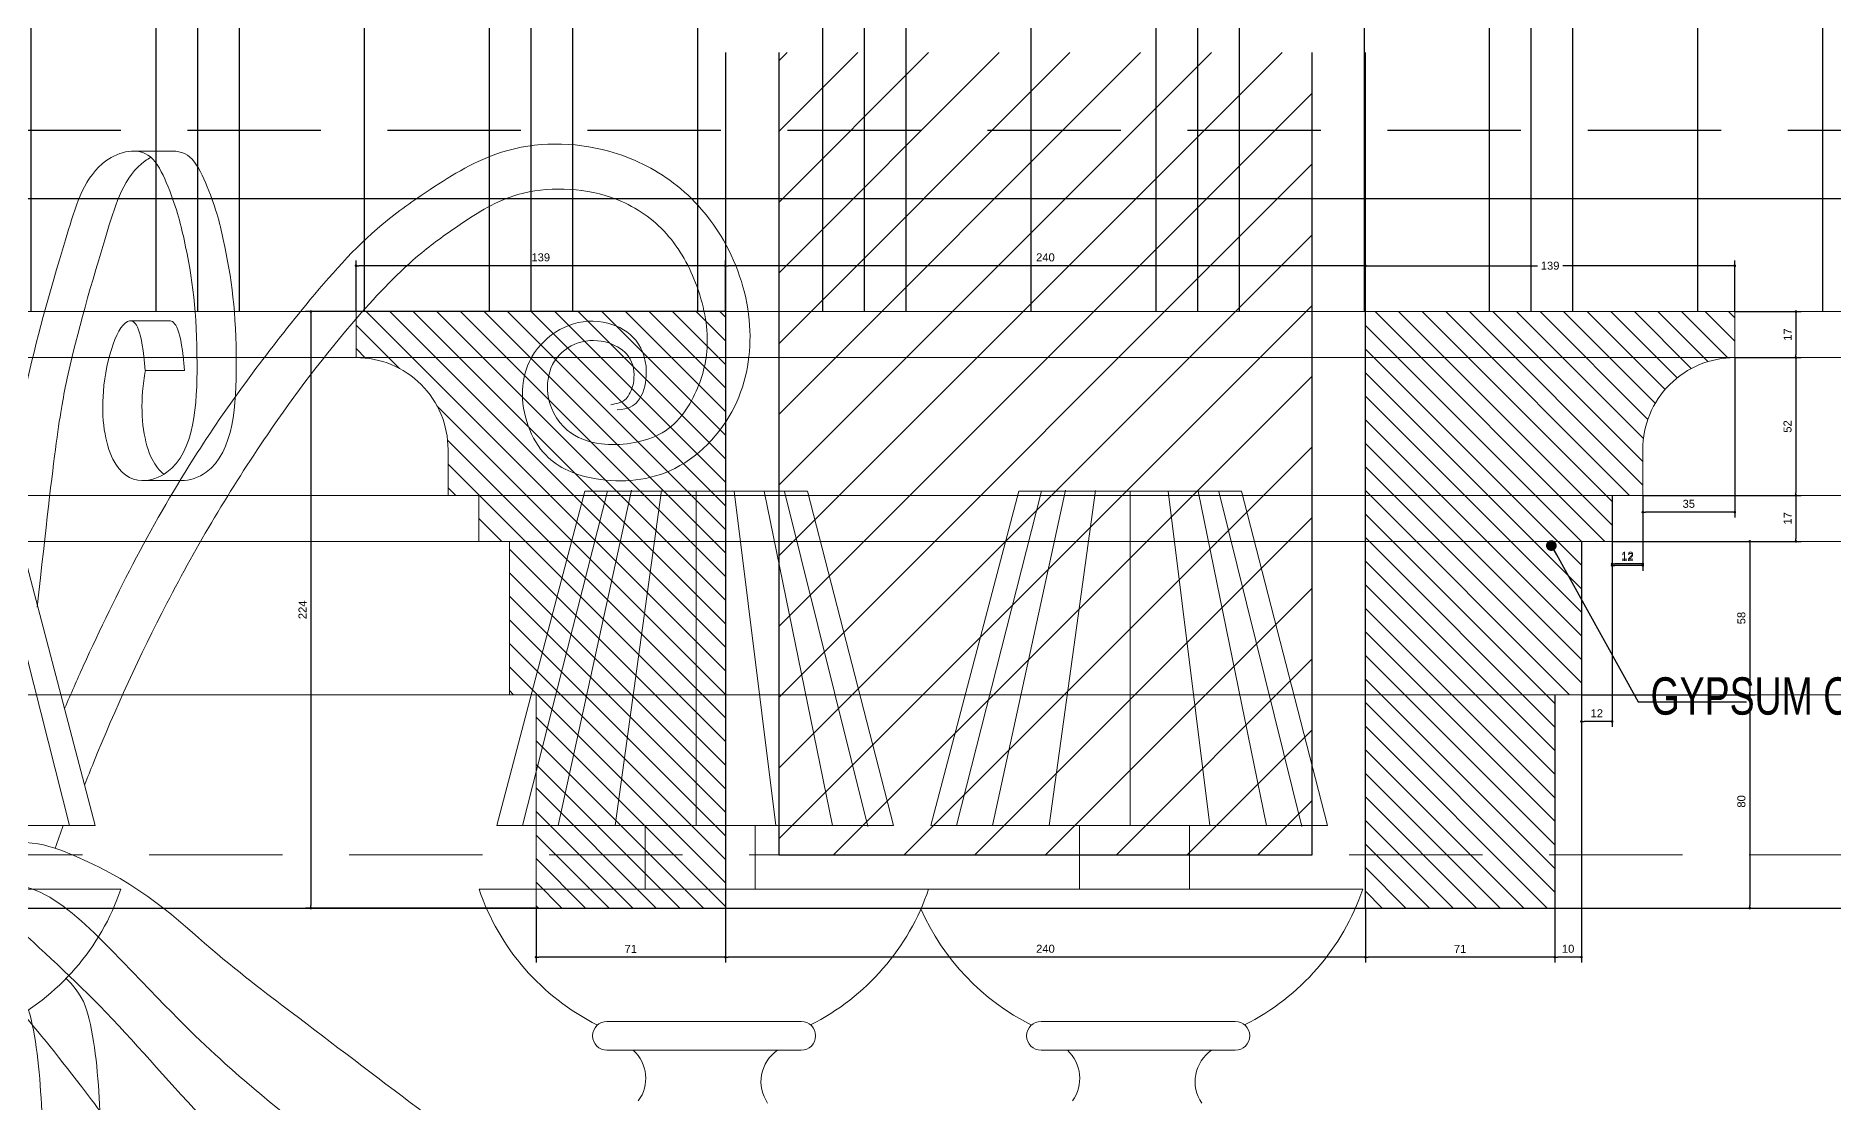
# Model space of a CAD drawing. Header units: inches. Extents: x 274057 to 444617, y 485849 to 635630.
# Drawn here: x 370549 to 371223, y 518827 to 519226 of the extents above; entities that cross this region are included whole.
import ezdxf

# ---------------------------------------------------------------- set-up
doc = ezdxf.new("R2010")
doc.units = ezdxf.units.IN
doc.header["$MEASUREMENT"] = 0
doc.linetypes.add('HIDDEN', pattern=[0.375, 0.25, -0.125])
for name, color, linetype in [('Calliper_wall hatch_CHB', 8, 'Continuous'), ('CQ curtains and frames', 252, 'Continuous'), ('CQ Grg Gypsum', 41, 'Continuous'), ('CQ Light Elevation', 4, 'Continuous'), ('CQ Plaster', 1, 'Continuous'), ('CQ section wall', 3, 'Continuous'), ('CQ Sheet text', 3, 'Continuous'), ('CQ SPOT DETAIL DIMENSION', 9, 'Continuous'), ('CQ spot detail elevation', 1, 'Continuous'), ('CQ SPOT DETAILS', 40, 'Continuous')]:
    doc.layers.add(name, color=color, linetype=linetype)
for name, color, linetype, lineweight in [('CQ Gypsum Hatch', 8, 'Continuous', 20), ('level', 6, 'Continuous', 18), ('Lighting', 7, 'Continuous', 0)]:
    doc.layers.add(name, color=color, linetype=linetype, lineweight=lineweight)
doc.styles.add('DIM 50', font='romans.shx', dxfattribs={"width": 0.75, "height": 100})
doc.styles.get("Standard").update_dxf_attribs({"font": 'arial.ttf'})
doc.dimstyles.new('chester 10', dxfattribs={"dimscale": 0.1, "dimtxt": 150, "dimasz": 50, "dimexe": 100, "dimexo": 0, "dimgap": 80, "dimtad": 1, "dimdec": 0, "dimzin": 0, "dimdsep": 46, "dimtxsty": 'Standard', "dimblk": 'DOT', "dimcen": 100, "dimclrd": 1, "dimclre": 1, "dimclrt": 3, "dimadec": 0, "dimazin": 0, "dimtfac": 1, "dimtdec": 0, "dimtofl": 0, "dimtmove": 0, "dimatfit": 3, "dimfxl": 1, "dimtolj": 1, "dimtzin": 0, "dimlwd": -1, "dimarcsym": 0})
doc.dimstyles.new('CQ 2', dxfattribs={"dimscale": 0.02, "dimtxt": 150, "dimasz": 50, "dimexe": 100, "dimexo": 0, "dimgap": 80, "dimtad": 1, "dimdec": 0, "dimzin": 0, "dimdsep": 46, "dimtxsty": 'Standard', "dimblk": 'DOT', "dimcen": 100, "dimclrd": 1, "dimclre": 1, "dimclrt": 3, "dimadec": 0, "dimazin": 0, "dimtfac": 1, "dimtdec": 0, "dimtofl": 0, "dimtmove": 0, "dimatfit": 3, "dimfxl": 1, "dimtolj": 1, "dimtzin": 0, "dimlwd": -1, "dimarcsym": 0})
doc.dimstyles.get("Standard").update_dxf_attribs({"dimtxt": 0.18, "dimasz": 0.18, "dimexe": 0.18, "dimexo": 0.0625, "dimgap": 0.09, "dimtad": 0, "dimtih": 1, "dimtoh": 1, "dimdec": 4, "dimzin": 0, "dimdsep": 46, "dimtxsty": 'Standard', "dimcen": 0.09, "dimadec": 0, "dimazin": 0, "dimtfac": 1, "dimtdec": 4, "dimtofl": 0, "dimtmove": 0, "dimatfit": 3, "dimfxl": 1, "dimtolj": 1, "dimtzin": 0, "dimarcsym": 0})

# ---------------------------------------------------------------- blocks, each defined once
blk = doc.blocks.new('CH2')
at = {"layer": 'Lighting', "lineweight": 0, "ltscale": 10}
for p, q in [((176058.56, 3468.69), (176042.69, 3468.75)), ((176056.58, 3405.04), (176041.53, 3405.07)), ((176061.78, 3386.47), (176047.06, 3386.47)), ((176060.13, 3345.23), (176046.32, 3345.2)), ((175986.87, 3341.28), (176018.72, 3215.8)), ((176220.4, 3341.28), (176188.54, 3215.8)), ((176201.97, 3215.8), (176229.4, 3341.62)), ((176223.3, 3215.8), (176240.66, 3341.46)), ((176253.63, 3215.8), (176253.63, 3341.28)), ((176283.55, 3215.8), (176267.94, 3341.28)), ((176304.79, 3215.8), (176279.2, 3341.28)), ((176286.86, 3341.09), (176318.02, 3215.44)), ((176383.18, 3341.28), (176351.32, 3215.8)), ((176364.75, 3215.8), (176392.18, 3341.62)), ((176386.07, 3215.8), (176403.43, 3341.46)), ((176416.41, 3215.8), (176416.41, 3341.28)), ((176446.33, 3215.8), (176430.72, 3341.28)), ((176467.56, 3215.8), (176441.97, 3341.28)), ((176449.64, 3341.09), (176480.79, 3215.44))]:
    blk.add_line(p, q, dxfattribs=at)
for points in [[(175879.61, 3215.8), (176028.36, 3215.8), (175995.39, 3341.28), (175911.88, 3341.28), (175879.61, 3215.8)], [(176327.66, 3215.8), (176178.9, 3215.8), (176211.88, 3341.28), (176295.38, 3341.28), (176327.66, 3215.8)], [(176490.43, 3215.8), (176341.68, 3215.8), (176374.66, 3341.28), (176458.16, 3341.28), (176490.43, 3215.8)], [(176503.63, 3192.03), (176335.03, 3192.03)]]:
    blk.add_lwpolyline(points, dxfattribs=at)
for points in [[(176275.85, 3215.8), (176234.61, 3215.8), (176234.61, 3192.03), (176275.85, 3192.03)], [(176438.63, 3215.8), (176397.38, 3215.8), (176397.38, 3192.03), (176438.63, 3192.03)]]:
    blk.add_lwpolyline(points, close=True, dxfattribs=at)
for points in [[(175984.31, 3192.03), (176037.94, 3192.03, -0.196598), (175993.77, 3141.13)], [(176340.86, 3192.03), (176172.25, 3192.03, 0.197353), (176216.65, 3141.02, 0.197353)], [(176296.57, 3141.08, 0.196976), (176340.86, 3192.03), (176340.86, 3192.03)], [(176459.35, 3141.08, 0.196976), (176503.63, 3192.03), (176503.63, 3192.03)], [(176337.94, 3184.55, 0.174016), (176379.43, 3141.02)], [(176256.74, 3142.38), (176220.23, 3142.38, 1), (176220.23, 3131.57), (176256.74, 3131.57)], [(176256.55, 3142.38), (176293.05, 3142.38, -1), (176293.05, 3131.57), (176256.55, 3131.57)], [(176419.51, 3142.38), (176383.01, 3142.38, 1), (176383.01, 3131.57), (176419.51, 3131.57)], [(176419.33, 3142.38), (176455.83, 3142.38, -1), (176455.83, 3131.57), (176419.33, 3131.57)], [(176230.08, 3131.57, -0.384575), (176231.98, 3112.56)], [(176256.55, 3131.57, 0.000511), (176256.74, 3131.57)], [(176284.18, 3131.57, 0.414469), (176280.48, 3111.74, -4.588402)], [(176392.86, 3131.57, -0.384575), (176394.75, 3112.56)], [(176419.33, 3131.57, 0.000511), (176419.51, 3131.57)], [(176446.96, 3131.57, 0.414469), (176443.25, 3111.74, -4.588402)]]:
    blk.add_lwpolyline(points, format="xyb", dxfattribs=at)
for points, knots in [([(176224.09, 3371.74), (176228.37, 3371.87), (176233.3, 3375.26), (176236.09, 3386.17), (176232.9, 3398.26), (176220.18, 3405.83), (176205.35, 3404.76), (176192.84, 3395.15), (176185.91, 3377.95), (176193.65, 3353.52), (176216.15, 3343.85), (176246.3, 3345.31), (176270.89, 3370.82), (176276.21, 3404.34), (176266.53, 3435.01), (176246.71, 3458.02), (176217.41, 3472.28), (176182.71, 3472.41), (176156, 3456.02), (176130.47, 3438.25), (176100.79, 3404.07), (176060.67, 3350.33), (176033.77, 3298.18), (176019.21, 3265.24), (176016.97, 3260.01)], [5.240394, 5.240394, 5.240394, 5.240394, 11.41493, 21.106414, 35.325861, 47.442854, 61.777747, 76.035388, 91.192803, 116.78749, 138.880626, 169.273341, 203.057586, 233.966507, 267.207208, 295.705415, 322.782281, 363.005445, 393.111535, 415.328851, 456.193016, 524.209537, 614.800521, 631.803332, 631.803332, 631.803332, 631.803332]), ([(176047.06, 3386.47), (176045.9, 3402.1), (176039.16, 3411.54), (176028.79, 3380.2), (176033.28, 3350.53), (176044.71, 3343.47), (176065.48, 3351.1), (176067.65, 3398.63), (176064.19, 3426.27), (176057.97, 3451.03), (176048.27, 3471.39), (176026.5, 3466.01), (176014.59, 3427.24), (176003.38, 3388.98), (175998.79, 3360.86), (175996.24, 3337.97)], [6.00394, 6.00394, 6.00394, 6.00394, 15.134941, 32.456985, 46.489328, 59.283056, 69.238421, 107.398225, 157.989763, 179.279076, 187.992246, 203.636252, 228.025372, 279.527044, 313.656266, 313.656266, 313.656266, 313.656266]), ([(176049.19, 3466.42), (176048.45, 3466), (176039.46, 3460.28), (176029.31, 3427.24), (176017.87, 3388.23), (176013.27, 3359.44), (176006.58, 3297.77)], [201.536149, 201.536149, 201.536149, 201.536149, 203.636252, 228.025372, 279.527044, 315.815611, 315.815611, 315.815611, 315.815611]), ([(176060.13, 3345.23), (176060.26, 3345.22), (176063.65, 3345.02), (176080.2, 3351.1), (176082.36, 3398.63), (176078.9, 3426.27), (176072.69, 3451.03), (176064.77, 3467.64), (176058.93, 3468.94), (176056.2, 3468.7)], [58.879736, 58.879736, 58.879736, 58.879736, 59.283056, 69.238421, 107.398225, 157.989763, 179.279076, 187.992246, 195.237318, 195.237318, 195.237318, 195.237318]), ([(176221.72, 3373.66), (176226.13, 3374.28), (176229.08, 3377.63), (176230.87, 3383.27), (176229.92, 3391.97), (176220.7, 3397.88), (176209.1, 3398.16), (176199.09, 3390.47), (176196.56, 3375.82), (176203.86, 3363.03), (176218.95, 3357.43), (176242.82, 3360.35), (176254.63, 3378.02), (176259.47, 3397.02), (176254.7, 3419.91), (176242.19, 3440.76), (176219.35, 3454.86), (176187.94, 3455.83), (176166.85, 3442.63), (176146.53, 3428.11), (176121.1, 3401.19), (176088.43, 3357.98), (176055.34, 3302.07), (176034.58, 3256.81), (176025.47, 3233.92), (176024.39, 3231.17)], [5.240394, 5.240394, 5.240394, 5.240394, 11.41493, 21.106414, 35.325861, 47.442854, 61.777747, 76.035388, 91.192803, 116.78749, 138.880626, 169.273341, 203.057586, 233.966507, 267.207208, 295.705415, 322.782281, 363.005445, 393.111535, 415.328851, 456.193016, 524.209537, 614.800521, 696.044826, 707.117277, 707.117277, 707.117277, 707.117277]), ([(176061.78, 3386.47), (176060.62, 3402.1), (176058.27, 3405.38), (176055.92, 3405.05), (176055.9, 3405.04)], [6.00394, 6.00394, 6.00394, 6.00394, 15.134941, 15.20842, 15.20842, 15.20842, 15.20842]), ([(176047.14, 3386.47), (176046.66, 3383.9), (176044.89, 3371.01), (176047.29, 3355.15), (176052.42, 3348.87), (176054.11, 3347.57)], [28.818813, 28.818813, 28.818813, 28.818813, 32.456985, 46.489328, 52.402229, 52.402229, 52.402229, 52.402229]), ([(176225.99, 3051.17), (176217.54, 3056.99), (176193.67, 3076.97), (176150.84, 3108.47), (176105.41, 3143.25), (176073.02, 3167.51), (176036.8, 3201.35), (175996.35, 3212.79), (175970.81, 3201.92)], [314.255852, 314.255852, 314.255852, 314.255852, 349.897691, 422.981455, 490.454622, 538.299878, 583.602372, 599.991662, 599.991662, 599.991662, 599.991662]), ([(176236.41, 3100.94), (176236.73, 3070.63), (176220.76, 3037.07), (176195.14, 3024.53), (176158.68, 3029.17), (176103.48, 3071.66), (176065.21, 3108.41), (176031.88, 3148.21), (175996.34, 3179.63), (175975.91, 3201.23), (175959.72, 3206.7), (175953.63, 3206.67)], [20.278952, 20.278952, 20.278952, 20.278952, 73.781963, 152.631178, 221.399686, 286.417652, 349.897691, 422.981455, 490.454622, 538.299878, 567.495277, 567.495277, 567.495277, 567.495277]), ([(176199.33, 3028.84), (176192.82, 3032.86), (176161, 3053.96), (176126.11, 3086.37), (176079.02, 3123.59), (176052.26, 3150.27), (176002.32, 3202.73), (175987.43, 3189.12)], [332.350352, 332.350352, 332.350352, 332.350352, 349.897691, 422.981455, 490.454622, 538.299878, 573.875919, 573.875919, 573.875919, 573.875919]), ([(176274.95, 3100.94), (176275.33, 3070.55), (176263.5, 3031.64), (176237.51, 3006.26), (176185.67, 2978.1), (176103.76, 3022.1), (176065.18, 3060.65), (176024.83, 3116.55), (176003.5, 3142.94), (175983.16, 3165.8), (175970.56, 3179.31), (175956.73, 3188.75), (175951.12, 3185.26)], [20.277402, 20.277402, 20.277402, 20.277402, 73.781963, 152.631178, 221.399686, 286.417652, 349.897691, 422.981455, 490.454622, 538.299878, 583.602372, 603.111427, 603.111427, 603.111427, 603.111427]), ([(176017.44, 3158.52), (176022.84, 3153.1), (176027.89, 3140.96), (176030.81, 3104.42), (176031.06, 3078.15), (176030.94, 3062.72)], [18.812439, 18.812439, 18.812439, 18.812439, 34.56022, 71.049091, 117.332807, 117.332807, 117.332807, 117.332807]), ([(176003.28, 3146.71), (176003.45, 3146.18), (176006.49, 3135.84), (176009.26, 3101.16), (176009.28, 3062.05), (176008.56, 3025.62), (176022.86, 3008.83), (176038.4, 3002), (176056.82, 3007.42), (176068.98, 3025.11), (176069.57, 3045.3), (176058.58, 3064.7), (176040.25, 3067.99), (176029.6, 3063.01), (176020.93, 3050.11), (176021.57, 3037.22), (176027.77, 3020.43), (176047.25, 3018.56), (176054.02, 3038.29), (176048.76, 3057.22), (176033.44, 3052.94), (176032.88, 3045.92)], [32.598951, 32.598951, 32.598951, 32.598951, 34.56022, 71.049091, 126.127635, 160.014674, 172.556475, 189.97829, 209.520245, 226.45718, 252.858924, 269.608384, 284.007324, 296.187952, 307.822454, 325.59105, 333.212939, 352.705881, 362.942117, 379.891299, 390.940223, 390.940223, 390.940223, 390.940223])]:
    blk.add_open_spline(points, degree=3, knots=knots, dxfattribs=at)
blk.add_open_spline([(176016.33, 3215.8), (176015.31, 3212.99), (176014.31, 3210.16), (176013.31, 3207.3)], degree=3, dxfattribs=at)
blk = doc.blocks.new('chand')
at = {"layer": 'level', "color": 1, "lineweight": 0}
blk.add_blockref('CH2', (-175953.63, -4160.89, 0), dxfattribs=at)
blk = doc.blocks.new('ff-15 arch opening')
at = {"layer": 'CQ Grg Gypsum'}
blk.add_line((375821.88, 514762.54, -0.01), (377881.88, 514762.54, -0.01), dxfattribs=at)
at = {"layer": 'CQ Grg Gypsum', "lineweight": 0, "ltscale": 5, "elevation": -0.01}
for points in [[(377991.88, 514986.22), (376856.88, 514986.22)], [(378069.38, 514968.97), (376856.88, 514968.97)], [(378023.38, 514917.29), (376856.88, 514917.29)], [(378011.88, 514900.04), (376856.88, 514900.04)], [(376856.88, 514842.54), (378001.88, 514842.54), (378001.88, 514762.54), (376856.88, 514762.54)]]:
    blk.add_lwpolyline(points, dxfattribs=at)
at = {"layer": 'CQ section wall', "color": 8, "linetype": 'HIDDEN', "lineweight": 0, "ltscale": 200, "elevation": -0.01}
for points in [[(377876.88, 512132.54), (377876.88, 514782.54), (375826.88, 514782.54), (375826.88, 512132.54)], [(377856.88, 512282.54), (377856.88, 514762.54), (375846.88, 514762.54), (375846.88, 512282.54)]]:
    blk.add_lwpolyline(points, dxfattribs=at)
blk = doc.blocks.new('_Dot')
at = {"color": 0, "linetype": 'ByBlock', "lineweight": -2}
blk.add_line((-0.5, 0), (-1, 0), dxfattribs=at)
at = {"color": 0, "linetype": 'ByBlock', "const_width": 0.5}
blk.add_lwpolyline([(-0.25, 0, 1), (0.25, 0, 1)], format="xyb", close=True, dxfattribs=at)
blk = doc.blocks.new('*D493')
at = {"layer": 'CQ SPOT DETAIL DIMENSION', "color": 1, "lineweight": -2, "transparency": 16777216}
for p, q in [((369298.78, 519122.96), (369298.78, 519175.4)), ((371733.78, 519122.96), (371733.78, 519175.4))]:
    blk.add_line(p, q, dxfattribs=at)
at = {"layer": 'CQ SPOT DETAIL DIMENSION', "color": 1, "transparency": 16777216}
blk.add_line((369303.78, 519165.4), (371728.78, 519165.4), dxfattribs=at)
at = {"layer": 'Defpoints', "color": 0, "transparency": 16777216}
for p in [(371733.78, 519165.4), (369298.78, 519122.96, -0.02), (371733.78, 519122.96, -0.02)]:
    blk.add_point(p, dxfattribs=at)
at = {"layer": 'CQ SPOT DETAIL DIMENSION', "color": 1, "transparency": 16777216, "xscale": 5, "yscale": 5, "zscale": 5, "rotation": 180}
blk.add_blockref('_Dot', (369298.78, 519165.4), dxfattribs=at)
at = {"layer": 'CQ SPOT DETAIL DIMENSION', "color": 1, "transparency": 16777216, "xscale": 5, "yscale": 5, "zscale": 5}
blk.add_blockref('_Dot', (371733.78, 519165.4), dxfattribs=at)
at = {"layer": 'CQ SPOT DETAIL DIMENSION', "color": 3, "transparency": 16777216, "insert": (370516.28, 519181.06), "char_height": 15, "attachment_point": 5}
blk.add_mtext('\\A1;2435', dxfattribs=at)
blk = doc.blocks.new('*D501')
at = {"layer": 'CQ SPOT DETAIL DIMENSION', "color": 1, "lineweight": -2, "transparency": 16777216}
for p, q in [((371047.36, 519122.96), (371047.36, 519142.15)), ((371185.86, 519122.96), (371185.86, 519142.15))]:
    blk.add_line(p, q, dxfattribs=at)
at = {"layer": 'CQ SPOT DETAIL DIMENSION', "color": 1, "transparency": 16777216}
for p, q in [((371048.36, 519140.15), (371111.84, 519140.15)), ((371184.86, 519140.15), (371121.39, 519140.15))]:
    blk.add_line(p, q, dxfattribs=at)
at = {"layer": 'Defpoints', "color": 0, "transparency": 16777216}
for p in [(371185.86, 519140.15), (371047.36, 519122.96, 0), (371185.86, 519122.96, 0.01)]:
    blk.add_point(p, dxfattribs=at)
at = {"layer": 'CQ SPOT DETAIL DIMENSION', "color": 1, "transparency": 16777216, "rotation": 180}
blk.add_blockref('_Dot', (371047.36, 519140.15), dxfattribs=at)
at = {"layer": 'CQ SPOT DETAIL DIMENSION', "color": 1, "transparency": 16777216}
blk.add_blockref('_Dot', (371185.86, 519140.15), dxfattribs=at)
at = {"layer": 'CQ SPOT DETAIL DIMENSION', "color": 3, "transparency": 16777216, "insert": (371116.61, 519140.15), "char_height": 3, "attachment_point": 5}
blk.add_mtext('\\A1;139', dxfattribs=at)
blk = doc.blocks.new('*D502')
at = {"layer": 'CQ SPOT DETAIL DIMENSION', "color": 1, "lineweight": -2, "transparency": 16777216}
for p, q in [((371185.86, 519122.96), (371210.78, 519122.96)), ((371185.86, 519105.71), (371210.78, 519105.71))]:
    blk.add_line(p, q, dxfattribs=at)
at = {"layer": 'CQ SPOT DETAIL DIMENSION', "color": 1, "transparency": 16777216}
blk.add_line((371208.78, 519121.96), (371208.78, 519106.71), dxfattribs=at)
at = {"layer": 'Defpoints', "color": 0, "transparency": 16777216}
for p in [(371185.86, 519122.96), (371185.86, 519105.71, 0.01), (371208.78, 519105.71)]:
    blk.add_point(p, dxfattribs=at)
at = {"layer": 'CQ SPOT DETAIL DIMENSION', "color": 1, "transparency": 16777216}
for p, rotation in [((371208.78, 519122.96), 90), ((371208.78, 519105.71), 270)]:
    blk.add_blockref('_Dot', p, dxfattribs=dict(at, rotation=rotation))
at = {"layer": 'CQ SPOT DETAIL DIMENSION', "color": 3, "transparency": 16777216, "insert": (371205.68, 519114.34), "char_height": 3, "attachment_point": 5, "rotation": 90}
blk.add_mtext('\\A1;17', dxfattribs=at)
blk = doc.blocks.new('*D503')
at = {"layer": 'CQ SPOT DETAIL DIMENSION', "color": 1, "lineweight": -2, "transparency": 16777216}
for p, q in [((371185.86, 519105.71), (371210.78, 519105.71)), ((371151.36, 519054.03), (371210.78, 519054.03))]:
    blk.add_line(p, q, dxfattribs=at)
at = {"layer": 'CQ SPOT DETAIL DIMENSION', "color": 1, "transparency": 16777216}
blk.add_line((371208.78, 519104.71), (371208.78, 519055.03), dxfattribs=at)
at = {"layer": 'Defpoints', "color": 0, "transparency": 16777216}
for p in [(371185.86, 519105.71, 0.01), (371151.36, 519054.03, 0.01), (371208.78, 519054.03)]:
    blk.add_point(p, dxfattribs=at)
at = {"layer": 'CQ SPOT DETAIL DIMENSION', "color": 1, "transparency": 16777216}
for p, rotation in [((371208.78, 519105.71), 90), ((371208.78, 519054.03), 270)]:
    blk.add_blockref('_Dot', p, dxfattribs=dict(at, rotation=rotation))
at = {"layer": 'CQ SPOT DETAIL DIMENSION', "color": 3, "transparency": 16777216, "insert": (371205.65, 519079.87), "char_height": 3, "attachment_point": 5, "rotation": 90}
blk.add_mtext('\\A1;52', dxfattribs=at)
blk = doc.blocks.new('*D504')
at = {"layer": 'CQ SPOT DETAIL DIMENSION', "color": 1, "lineweight": -2, "transparency": 16777216}
for p, q in [((371151.36, 519054.03), (371210.78, 519054.03)), ((371139.86, 519036.78), (371210.78, 519036.78))]:
    blk.add_line(p, q, dxfattribs=at)
at = {"layer": 'CQ SPOT DETAIL DIMENSION', "color": 1, "transparency": 16777216}
blk.add_line((371208.78, 519053.03), (371208.78, 519037.78), dxfattribs=at)
at = {"layer": 'Defpoints', "color": 0, "transparency": 16777216}
for p in [(371151.36, 519054.03, 0.01), (371139.86, 519036.78, 0.01), (371208.78, 519036.78)]:
    blk.add_point(p, dxfattribs=at)
at = {"layer": 'CQ SPOT DETAIL DIMENSION', "color": 1, "transparency": 16777216}
for p, rotation in [((371208.78, 519054.03), 90), ((371208.78, 519036.78), 270)]:
    blk.add_blockref('_Dot', p, dxfattribs=dict(at, rotation=rotation))
at = {"layer": 'CQ SPOT DETAIL DIMENSION', "color": 3, "transparency": 16777216, "insert": (371205.68, 519045.41), "char_height": 3, "attachment_point": 5, "rotation": 90}
blk.add_mtext('\\A1;17', dxfattribs=at)
blk = doc.blocks.new('*D505')
at = {"layer": 'CQ SPOT DETAIL DIMENSION', "color": 1, "lineweight": -2, "transparency": 16777216}
for p, q in [((371139.86, 519036.78), (371193.47, 519036.78)), ((371128.36, 518979.28), (371193.47, 518979.28))]:
    blk.add_line(p, q, dxfattribs=at)
at = {"layer": 'CQ SPOT DETAIL DIMENSION', "color": 1, "transparency": 16777216}
blk.add_line((371191.47, 519035.78), (371191.47, 518980.28), dxfattribs=at)
at = {"layer": 'Defpoints', "color": 0, "transparency": 16777216}
for p in [(371139.86, 519036.78, 0.01), (371128.36, 518979.28, 0.01), (371191.47, 518979.28)]:
    blk.add_point(p, dxfattribs=at)
at = {"layer": 'CQ SPOT DETAIL DIMENSION', "color": 1, "transparency": 16777216}
for p, rotation in [((371191.47, 519036.78), 90), ((371191.47, 518979.28), 270)]:
    blk.add_blockref('_Dot', p, dxfattribs=dict(at, rotation=rotation))
at = {"layer": 'CQ SPOT DETAIL DIMENSION', "color": 3, "transparency": 16777216, "insert": (371188.34, 519008.03), "char_height": 3, "attachment_point": 5, "rotation": 90}
blk.add_mtext('\\A1;58', dxfattribs=at)
blk = doc.blocks.new('*D500')
at = {"layer": 'CQ SPOT DETAIL DIMENSION', "color": 1, "lineweight": -2, "transparency": 16777216}
for p, q in [((371128.36, 518979.28), (371193.47, 518979.28)), ((371118.36, 518899.28), (371193.47, 518899.28))]:
    blk.add_line(p, q, dxfattribs=at)
at = {"layer": 'CQ SPOT DETAIL DIMENSION', "color": 1, "transparency": 16777216}
blk.add_line((371191.47, 518978.28), (371191.47, 518900.28), dxfattribs=at)
at = {"layer": 'Defpoints', "color": 0, "transparency": 16777216}
for p in [(371128.36, 518979.28, 0.01), (371118.36, 518899.28), (371191.47, 518899.28)]:
    blk.add_point(p, dxfattribs=at)
at = {"layer": 'CQ SPOT DETAIL DIMENSION', "color": 1, "transparency": 16777216}
for p, rotation in [((371191.47, 518979.28), 90), ((371191.47, 518899.28), 270)]:
    blk.add_blockref('_Dot', p, dxfattribs=dict(at, rotation=rotation))
at = {"layer": 'CQ SPOT DETAIL DIMENSION', "color": 3, "transparency": 16777216, "insert": (371188.34, 518939.28), "char_height": 3, "attachment_point": 5, "rotation": 90}
blk.add_mtext('\\A1;80', dxfattribs=at)
blk = doc.blocks.new('*D497')
at = {"layer": 'CQ SPOT DETAIL DIMENSION', "color": 1, "lineweight": -2, "transparency": 16777216}
for p, q in [((370807.36, 519122.96), (370649.88, 519122.96)), ((370736.36, 518899.28), (370649.88, 518899.28))]:
    blk.add_line(p, q, dxfattribs=at)
at = {"layer": 'CQ SPOT DETAIL DIMENSION', "color": 1, "transparency": 16777216}
blk.add_line((370651.88, 519121.96), (370651.88, 518900.28), dxfattribs=at)
at = {"layer": 'Defpoints', "color": 0, "transparency": 16777216}
for p in [(370807.36, 519122.96, -0.01), (370651.88, 518899.28), (370736.36, 518899.28, -0.01)]:
    blk.add_point(p, dxfattribs=at)
at = {"layer": 'CQ SPOT DETAIL DIMENSION', "color": 1, "transparency": 16777216}
for p, rotation in [((370651.88, 519122.96), 90), ((370651.88, 518899.28), 270)]:
    blk.add_blockref('_Dot', p, dxfattribs=dict(at, rotation=rotation))
at = {"layer": 'CQ SPOT DETAIL DIMENSION', "color": 3, "transparency": 16777216, "insert": (370648.77, 519011.12), "char_height": 3, "attachment_point": 5, "rotation": 90}
blk.add_mtext('\\A1;224', dxfattribs=at)
blk = doc.blocks.new('*D508')
at = {"layer": 'CQ SPOT DETAIL DIMENSION', "color": 1, "lineweight": -2, "transparency": 16777216}
for p, q in [((371139.86, 519054.03), (371139.86, 519025.78)), ((371151.36, 519054.03), (371151.36, 519025.78))]:
    blk.add_line(p, q, dxfattribs=at)
at = {"layer": 'CQ SPOT DETAIL DIMENSION', "color": 1, "transparency": 16777216}
blk.add_line((371150.36, 519027.78), (371140.86, 519027.78), dxfattribs=at)
at = {"layer": 'Defpoints', "color": 0, "transparency": 16777216}
for p in [(371139.86, 519054.03, 0.01), (371151.36, 519054.03), (371139.86, 519027.78)]:
    blk.add_point(p, dxfattribs=at)
at = {"layer": 'CQ SPOT DETAIL DIMENSION', "color": 1, "transparency": 16777216, "rotation": 180}
blk.add_blockref('_Dot', (371139.86, 519027.78), dxfattribs=at)
at = {"layer": 'CQ SPOT DETAIL DIMENSION', "color": 1, "transparency": 16777216}
blk.add_blockref('_Dot', (371151.36, 519027.78), dxfattribs=at)
at = {"layer": 'CQ SPOT DETAIL DIMENSION', "color": 3, "transparency": 16777216, "insert": (371145.61, 519030.89), "char_height": 3, "attachment_point": 5}
blk.add_mtext('\\A1;12', dxfattribs=at)
blk = doc.blocks.new('*D516')
at = {"layer": 'CQ SPOT DETAIL DIMENSION', "color": 1, "lineweight": -2, "transparency": 16777216}
for p, q in [((370807.36, 519122.96), (370807.36, 519142.14)), ((371047.36, 519122.96), (371047.36, 519142.14))]:
    blk.add_line(p, q, dxfattribs=at)
at = {"layer": 'CQ SPOT DETAIL DIMENSION', "color": 1, "transparency": 16777216}
blk.add_line((371046.36, 519140.14), (370808.36, 519140.14), dxfattribs=at)
at = {"layer": 'Defpoints', "color": 0, "transparency": 16777216}
for p in [(370807.36, 519140.14), (370807.36, 519122.96), (371047.36, 519122.96)]:
    blk.add_point(p, dxfattribs=at)
at = {"layer": 'CQ SPOT DETAIL DIMENSION', "color": 1, "transparency": 16777216, "rotation": 180}
blk.add_blockref('_Dot', (370807.36, 519140.14), dxfattribs=at)
at = {"layer": 'CQ SPOT DETAIL DIMENSION', "color": 1, "transparency": 16777216}
blk.add_blockref('_Dot', (371047.36, 519140.14), dxfattribs=at)
at = {"layer": 'CQ SPOT DETAIL DIMENSION', "color": 3, "transparency": 16777216, "insert": (370927.36, 519143.27), "char_height": 3, "attachment_point": 5}
blk.add_mtext('\\A1;240', dxfattribs=at)
blk = doc.blocks.new('*D517')
at = {"layer": 'CQ SPOT DETAIL DIMENSION', "color": 1, "lineweight": -2, "transparency": 16777216}
for p, q in [((370668.86, 519122.96), (370668.86, 519142.14)), ((370807.36, 519122.96), (370807.36, 519142.14))]:
    blk.add_line(p, q, dxfattribs=at)
at = {"layer": 'CQ SPOT DETAIL DIMENSION', "color": 1, "transparency": 16777216}
blk.add_line((370806.36, 519140.14), (370669.86, 519140.14), dxfattribs=at)
at = {"layer": 'Defpoints', "color": 0, "transparency": 16777216}
for p in [(370668.86, 519140.14), (370668.86, 519122.96, -0.01), (370807.36, 519122.96)]:
    blk.add_point(p, dxfattribs=at)
at = {"layer": 'CQ SPOT DETAIL DIMENSION', "color": 1, "transparency": 16777216, "rotation": 180}
blk.add_blockref('_Dot', (370668.86, 519140.14), dxfattribs=at)
at = {"layer": 'CQ SPOT DETAIL DIMENSION', "color": 1, "transparency": 16777216}
blk.add_blockref('_Dot', (370807.36, 519140.14), dxfattribs=at)
at = {"layer": 'CQ SPOT DETAIL DIMENSION', "color": 3, "transparency": 16777216, "insert": (370738.11, 519143.27), "char_height": 3, "attachment_point": 5}
blk.add_mtext('\\A1;139', dxfattribs=at)
blk = doc.blocks.new('*D518')
at = {"layer": 'CQ SPOT DETAIL DIMENSION', "color": 1, "lineweight": -2, "transparency": 16777216}
for p, q in [((371185.86, 519105.71), (371185.86, 519045.72)), ((371151.36, 519054.03), (371151.36, 519045.72))]:
    blk.add_line(p, q, dxfattribs=at)
at = {"layer": 'CQ SPOT DETAIL DIMENSION', "color": 1, "transparency": 16777216}
blk.add_line((371184.86, 519047.72), (371152.36, 519047.72), dxfattribs=at)
at = {"layer": 'Defpoints', "color": 0, "transparency": 16777216}
for p in [(371185.86, 519105.71), (371151.36, 519054.03), (371151.36, 519047.72)]:
    blk.add_point(p, dxfattribs=at)
at = {"layer": 'CQ SPOT DETAIL DIMENSION', "color": 1, "transparency": 16777216, "rotation": 180}
blk.add_blockref('_Dot', (371151.36, 519047.72), dxfattribs=at)
at = {"layer": 'CQ SPOT DETAIL DIMENSION', "color": 1, "transparency": 16777216}
blk.add_blockref('_Dot', (371185.86, 519047.72), dxfattribs=at)
at = {"layer": 'CQ SPOT DETAIL DIMENSION', "color": 3, "transparency": 16777216, "insert": (371168.61, 519050.86), "char_height": 3, "attachment_point": 5}
blk.add_mtext('\\A1;35', dxfattribs=at)
blk = doc.blocks.new('*D519')
at = {"layer": 'CQ SPOT DETAIL DIMENSION', "color": 1, "lineweight": -2, "transparency": 16777216}
for p, q in [((371139.86, 519054.03), (371139.86, 519026.31)), ((371151.36, 519054.03), (371151.36, 519026.31))]:
    blk.add_line(p, q, dxfattribs=at)
at = {"layer": 'CQ SPOT DETAIL DIMENSION', "color": 1, "transparency": 16777216}
blk.add_line((371150.36, 519028.31), (371140.86, 519028.31), dxfattribs=at)
at = {"layer": 'Defpoints', "color": 0, "transparency": 16777216}
for p in [(371139.86, 519054.03), (371151.36, 519054.03), (371139.86, 519028.31)]:
    blk.add_point(p, dxfattribs=at)
at = {"layer": 'CQ SPOT DETAIL DIMENSION', "color": 1, "transparency": 16777216, "rotation": 180}
blk.add_blockref('_Dot', (371139.86, 519028.31), dxfattribs=at)
at = {"layer": 'CQ SPOT DETAIL DIMENSION', "color": 1, "transparency": 16777216}
blk.add_blockref('_Dot', (371151.36, 519028.31), dxfattribs=at)
at = {"layer": 'CQ SPOT DETAIL DIMENSION', "color": 3, "transparency": 16777216, "insert": (371145.61, 519031.42), "char_height": 3, "attachment_point": 5}
blk.add_mtext('\\A1;12', dxfattribs=at)
blk = doc.blocks.new('*D520')
at = {"layer": 'CQ SPOT DETAIL DIMENSION', "color": 1, "lineweight": -2, "transparency": 16777216}
for p, q in [((371139.86, 519054.03), (371139.86, 518967.23)), ((371128.36, 519036.78), (371128.36, 518967.23))]:
    blk.add_line(p, q, dxfattribs=at)
at = {"layer": 'CQ SPOT DETAIL DIMENSION', "color": 1, "transparency": 16777216}
blk.add_line((371138.86, 518969.23), (371129.36, 518969.23), dxfattribs=at)
at = {"layer": 'Defpoints', "color": 0, "transparency": 16777216}
for p in [(371139.86, 519054.03), (371128.36, 519036.78), (371128.36, 518969.23)]:
    blk.add_point(p, dxfattribs=at)
at = {"layer": 'CQ SPOT DETAIL DIMENSION', "color": 1, "transparency": 16777216, "rotation": 180}
blk.add_blockref('_Dot', (371128.36, 518969.23), dxfattribs=at)
at = {"layer": 'CQ SPOT DETAIL DIMENSION', "color": 1, "transparency": 16777216}
blk.add_blockref('_Dot', (371139.86, 518969.23), dxfattribs=at)
at = {"layer": 'CQ SPOT DETAIL DIMENSION', "color": 3, "transparency": 16777216, "insert": (371134.11, 518972.34), "char_height": 3, "attachment_point": 5}
blk.add_mtext('\\A1;12', dxfattribs=at)
blk = doc.blocks.new('*D521')
at = {"layer": 'CQ SPOT DETAIL DIMENSION', "color": 1, "lineweight": -2, "transparency": 16777216}
for p, q in [((371118.36, 518979.28), (371118.36, 518878.88)), ((371128.36, 518979.28), (371128.36, 518878.88))]:
    blk.add_line(p, q, dxfattribs=at)
at = {"layer": 'CQ SPOT DETAIL DIMENSION', "color": 1, "transparency": 16777216}
blk.add_line((371127.36, 518880.88), (371119.36, 518880.88), dxfattribs=at)
at = {"layer": 'Defpoints', "color": 0, "transparency": 16777216}
for p in [(371118.36, 518979.28, -0.01), (371128.36, 518979.28), (371118.36, 518880.88)]:
    blk.add_point(p, dxfattribs=at)
at = {"layer": 'CQ SPOT DETAIL DIMENSION', "color": 1, "transparency": 16777216, "rotation": 180}
blk.add_blockref('_Dot', (371118.36, 518880.88), dxfattribs=at)
at = {"layer": 'CQ SPOT DETAIL DIMENSION', "color": 1, "transparency": 16777216}
blk.add_blockref('_Dot', (371128.36, 518880.88), dxfattribs=at)
at = {"layer": 'CQ SPOT DETAIL DIMENSION', "color": 3, "transparency": 16777216, "insert": (371123.36, 518884.01), "char_height": 3, "attachment_point": 5}
blk.add_mtext('\\A1;10', dxfattribs=at)
blk = doc.blocks.new('*D522')
at = {"layer": 'CQ SPOT DETAIL DIMENSION', "color": 1, "lineweight": -2, "transparency": 16777216}
for p, q in [((371118.36, 518979.28), (371118.36, 518878.88)), ((371047.36, 518899.28), (371047.36, 518878.88))]:
    blk.add_line(p, q, dxfattribs=at)
at = {"layer": 'CQ SPOT DETAIL DIMENSION', "color": 1, "transparency": 16777216}
blk.add_line((371117.36, 518880.88), (371048.36, 518880.88), dxfattribs=at)
at = {"layer": 'Defpoints', "color": 0, "transparency": 16777216}
for p in [(371118.36, 518979.28, -0.01), (371047.36, 518899.28), (371047.36, 518880.88)]:
    blk.add_point(p, dxfattribs=at)
at = {"layer": 'CQ SPOT DETAIL DIMENSION', "color": 1, "transparency": 16777216, "rotation": 180}
blk.add_blockref('_Dot', (371047.36, 518880.88), dxfattribs=at)
at = {"layer": 'CQ SPOT DETAIL DIMENSION', "color": 1, "transparency": 16777216}
blk.add_blockref('_Dot', (371118.36, 518880.88), dxfattribs=at)
at = {"layer": 'CQ SPOT DETAIL DIMENSION', "color": 3, "transparency": 16777216, "insert": (371082.86, 518883.98), "char_height": 3, "attachment_point": 5}
blk.add_mtext('\\A1;71', dxfattribs=at)
blk = doc.blocks.new('*D523')
at = {"layer": 'CQ SPOT DETAIL DIMENSION', "color": 1, "lineweight": -2, "transparency": 16777216}
for p, q in [((370807.36, 518899.28), (370807.36, 518878.88)), ((371047.36, 518899.28), (371047.36, 518878.88))]:
    blk.add_line(p, q, dxfattribs=at)
at = {"layer": 'CQ SPOT DETAIL DIMENSION', "color": 1, "transparency": 16777216}
blk.add_line((371046.36, 518880.88), (370808.36, 518880.88), dxfattribs=at)
at = {"layer": 'Defpoints', "color": 0, "transparency": 16777216}
for p in [(370807.36, 518899.28, -0.01), (371047.36, 518899.28), (370807.36, 518880.88)]:
    blk.add_point(p, dxfattribs=at)
at = {"layer": 'CQ SPOT DETAIL DIMENSION', "color": 1, "transparency": 16777216, "rotation": 180}
blk.add_blockref('_Dot', (370807.36, 518880.88), dxfattribs=at)
at = {"layer": 'CQ SPOT DETAIL DIMENSION', "color": 1, "transparency": 16777216}
blk.add_blockref('_Dot', (371047.36, 518880.88), dxfattribs=at)
at = {"layer": 'CQ SPOT DETAIL DIMENSION', "color": 3, "transparency": 16777216, "insert": (370927.36, 518884.01), "char_height": 3, "attachment_point": 5}
blk.add_mtext('\\A1;240', dxfattribs=at)
blk = doc.blocks.new('*D524')
at = {"layer": 'CQ SPOT DETAIL DIMENSION', "color": 1, "lineweight": -2, "transparency": 16777216}
for p, q in [((370736.36, 518899.28), (370736.36, 518878.88)), ((370807.36, 518899.28), (370807.36, 518878.88))]:
    blk.add_line(p, q, dxfattribs=at)
at = {"layer": 'CQ SPOT DETAIL DIMENSION', "color": 1, "transparency": 16777216}
blk.add_line((370806.36, 518880.88), (370737.36, 518880.88), dxfattribs=at)
at = {"layer": 'Defpoints', "color": 0, "transparency": 16777216}
for p in [(370736.36, 518899.28, -0.01), (370807.36, 518899.28, -0.01), (370736.36, 518880.88)]:
    blk.add_point(p, dxfattribs=at)
at = {"layer": 'CQ SPOT DETAIL DIMENSION', "color": 1, "transparency": 16777216, "rotation": 180}
blk.add_blockref('_Dot', (370736.36, 518880.88), dxfattribs=at)
at = {"layer": 'CQ SPOT DETAIL DIMENSION', "color": 1, "transparency": 16777216}
blk.add_blockref('_Dot', (370807.36, 518880.88), dxfattribs=at)
at = {"layer": 'CQ SPOT DETAIL DIMENSION', "color": 3, "transparency": 16777216, "insert": (370771.86, 518883.98), "char_height": 3, "attachment_point": 5}
blk.add_mtext('\\A1;71', dxfattribs=at)

msp = doc.modelspace()

# ---------------------------------------------------------------- hatches: boundary and pattern name
at = {"layer": 'Calliper_wall hatch_CHB'}
h = msp.add_hatch(dxfattribs=at)
h.set_pattern_fill('ANSI31,_O', color=8, scale=150)
h.set_pattern_definition([(45, (68886.647, -7e-08), (-13.25825215, 13.25825215), [])])
h.paths.add_polyline_path([(371027.36, 519220.07), (370827.36, 519220.07), (370827.36, 518919.28), (371027.36, 518919.28)])
at = {"layer": 'CQ curtains and frames', "linetype": 'ByBlock', "ltscale": 200}
h = msp.add_hatch(dxfattribs=at)
h.set_pattern_fill('PLASTI,_O', color=256, scale=500, angle=90)
h.set_pattern_definition([(90, (0, 0), (-125, 8e-15), []), (90, (-15.62, 1e-15), (-125, 8e-15), []), (90, (-31.25, 2e-15), (-125, 8e-15), []), (90, (-78.12, 5e-15), (-125, 8e-15), [])])
edge = h.paths.add_edge_path()
edge.add_line((373323.36, 519299.52), (367669.31, 519299.29))
edge.add_line((367669.31, 519299.29), (367669.31, 517599.29))
edge.add_line((367669.31, 517599.29), (369386.28, 517599.28))
edge.add_line((369386.28, 517599.28), (369386.28, 518899.28))
edge.add_line((369386.28, 518899.28), (369366.28, 518899.28))
edge.add_line((369366.28, 518899.28), (369356.28, 519036.78))
edge.add_line((369356.28, 519036.78), (369344.78, 519036.78))
edge.add_line((369344.78, 519036.78), (369344.78, 519054.03))
edge.add_line((369344.78, 519054.03), (369333.28, 519054.03))
edge.add_arc((369295.71, 519066.31), 39.52, 341.9049, 445.54722)
edge.add_line((369298.78, 519105.71), (369298.78, 519122.96))
edge.add_line((369298.78, 519122.96), (371733.78, 519122.96))
edge.add_line((371733.78, 519122.96), (371733.78, 519105.71))
edge.add_arc((371734.73, 519069.92), 35.81, 91.52127, 206.33706)
edge.add_line((371702.64, 519054.03), (371687.78, 519054.03))
edge.add_line((371687.78, 519054.03), (371687.78, 519036.78))
edge.add_line((371687.78, 519036.78), (371676.28, 519036.78))
edge.add_line((371676.28, 519036.78), (371676.28, 518979.28))
edge.add_line((371676.28, 518979.28), (371666.28, 518979.28))
edge.add_line((371666.28, 518979.28), (371666.28, 518899.28))
edge.add_line((371666.28, 518899.28), (371644.17, 518899.28))
edge.add_line((371644.17, 518899.28), (371646.28, 517599.28))
edge.add_line((371646.28, 517599.28), (373323.36, 517599.52))
edge.add_line((373323.36, 517599.52), (373323.36, 519299.52))
h.paths.add_polyline_path([(371872.33, 519029.28), (372732.33, 519029.28), (372732.33, 517669.28), (371872.33, 517669.28)], flags=16)
h.paths.add_polyline_path([(369120.33, 517669.28), (368260.33, 517669.28), (368260.33, 519029.28), (369120.33, 519029.28)], flags=16)
at = {"layer": 'CQ Gypsum Hatch'}
h = msp.add_hatch(dxfattribs=at)
h.set_pattern_fill('ANSI31', color=256, scale=50, angle=90, style=0)
h.set_pattern_definition([(135, (22484.929, 0), (-4.41941738, -4.41941738), [])])
h.paths.add_polyline_path([(370726.36, 519036.78), (370726.36, 518979.28), (370736.36, 518979.28), (370736.36, 518899.28), (370756.36, 518899.28), (370807.36, 518899.28), (370807.36, 519122.96), (370746.36, 519122.96), (370668.86, 519122.96), (370668.86, 519105.71, -0.414214), (370703.36, 519071.21), (370703.36, 519054.03), (370714.86, 519054.03), (370714.86, 519036.78)])
h = msp.add_hatch(dxfattribs=at)
h.set_pattern_fill('ANSI31', color=256, scale=50, angle=90, style=0)
h.set_pattern_definition([(135, (22624.6087, 0), (-4.41941738, -4.41941738), [])])
h.paths.add_polyline_path([(371128.36, 519036.78), (371139.86, 519036.78), (371139.86, 519054.03), (371151.36, 519054.03), (371151.36, 519071.21, -0.414214), (371185.86, 519105.71), (371185.86, 519122.96), (371108.36, 519122.96), (371047.36, 519122.96), (371047.36, 518899.28), (371098.36, 518899.28), (371118.36, 518899.28), (371118.36, 518979.28), (371128.36, 518979.28)])

# ---------------------------------------------------------------- linework, layer by layer
at = {"layer": 'CQ Grg Gypsum', "lineweight": 0, "ltscale": 5}
for p, q in [((370756.36, 518899.28, -0.01), (370807.36, 518899.28, -0.01)), ((371098.36, 518899.28), (371047.36, 518899.28, 0))]:
    msp.add_line(p, q, dxfattribs=at)
at = {"layer": 'CQ Grg Gypsum', "lineweight": 0, "ltscale": 5, "elevation": -0.01}
msp.add_lwpolyline([(370736.36, 518979.28), (370726.36, 518979.28), (370726.36, 519036.78), (370714.86, 519036.78), (370714.86, 519054.03), (370703.36, 519054.03), (370703.36, 519071.21, 0.414214), (370668.86, 519105.71), (370668.86, 519122.96), (370746.36, 519122.96)], format="xyb", dxfattribs=at)
for points in [[(370746.36, 519122.96), (370807.36, 519122.96)], [(371108.36, 519122.96), (371047.36, 519122.96)], [(370736.36, 518979.28), (370736.36, 518899.28), (370756.36, 518899.28)], [(371118.36, 518979.28), (371118.36, 518899.28), (371098.36, 518899.28)]]:
    msp.add_lwpolyline(points, dxfattribs=at)
at = {"layer": 'CQ Grg Gypsum', "lineweight": 0, "ltscale": 5}
msp.add_lwpolyline([(371118.36, 518979.28), (371128.36, 518979.28), (371128.36, 519036.78), (371139.86, 519036.78), (371139.86, 519054.03), (371151.36, 519054.03), (371151.36, 519071.21, -0.414214), (371185.86, 519105.71), (371185.86, 519122.96), (371108.36, 519122.96)], format="xyb", dxfattribs=at)
at = {"layer": 'CQ Plaster', "color": 1, "ltscale": 0.03}
msp.add_lwpolyline([(370807.36, 519220.07), (370807.36, 518899.28), (371047.36, 518899.28), (371047.36, 519220.07)], dxfattribs=at)
at = {"layer": 'CQ section wall'}
msp.add_lwpolyline([(370827.36, 519220.07), (370827.36, 518919.28), (371027.36, 518919.28), (371027.36, 519220.07)], dxfattribs=at)
at = {"layer": 'CQ spot detail elevation', "color": 3, "linetype": 'HIDDEN', "ltscale": 200}
msp.add_lwpolyline([(369255.69, 519190.95), (371794.41, 519190.95), (371794.41, 516332.95), (369255.69, 516332.95)], close=True, dxfattribs=at)

# ---------------------------------------------------------------- block references
at = {"layer": 'CQ Grg Gypsum'}
msp.add_blockref('ff-15 arch opening', (-6335.6, 4136.75, -0.02), dxfattribs=at)
at = {"layer": 'CQ Light Elevation'}
msp.add_blockref('chand', (370496.34, 519875.28, 0), dxfattribs=at)

# ---------------------------------------------------------------- texts
at = {"layer": 'CQ Sheet text', "ltscale": 500, "insert": (367548.99, 518985.81, 0.01), "char_height": 14, "width": 3734.7845, "attachment_point": 1, "style": 'DIM 50'}
msp.add_mtext('\\pxqr;{\\fCityBlueprint|b0|i0|c2|p2;GYPSUM CORNICE}', dxfattribs=at)

# ---------------------------------------------------------------- dimensions: what is measured, and where the dimension line sits
at = {"layer": 'CQ SPOT DETAIL DIMENSION'}
for base, p1, p2, dimstyle, picture, middle in [((371733.78, 519165.4), (369298.78, 519122.96, -0.02), (371733.78, 519122.96, -0.02), 'chester 10', '*D493', (370516.28, 519181.06)), ((370807.36, 519140.14), (371047.36, 519122.96), (370807.36, 519122.96), 'CQ 2', '*D516', (370927.36, 519143.27))]:
    dim = msp.add_linear_dim(base=base, p1=p1, p2=p2, dimstyle=dimstyle, dxfattribs=at)
    dim.commit()
    dim.dimension.update_dxf_attribs({"geometry": picture, "text_midpoint": middle})
for base, p1, p2, override, picture, middle in [((370668.86169, 519140.13688), (370807.36172, 519122.96359), (370668.86169, 519122.96359, -0.00637), {"dimtmove": 1}, '*D517', (370738.11171, 519143.26963)), ((371185.8626, 519140.15475), (371047.36257, 519122.96359, 0), (371185.8626, 519122.96359, 0.00637), {"dimtad": 0}, '*D501', (371116.61258, 519140.15475)), ((371151.36259663, 519047.72413817), (371185.86259663, 519105.71359384), (371151.36259663, 519054.03396965), {"dimtmove": 1}, '*D518', (371168.61259663, 519050.85688032)), ((371128.36259663, 518969.23339434), (371139.86259663, 519054.03396959), (371128.36259663, 519036.78396959), {"dimtmove": 1}, '*D520', (371134.11259663, 518972.33953349)), ((371139.86259663, 519027.78005823), (371151.36259663, 519054.03396959), (371139.86259663, 519054.03396959, 0.00637336), {"dimtmove": 1}, '*D508', (371145.61259663, 519030.88619738)), ((371139.86259663, 519028.31258229), (371151.36259663, 519054.03396965), (371139.86259663, 519054.03396959), {"dimtmove": 1}, '*D519', (371145.61259663, 519031.41872144)), ((371047.36, 518880.88), (371118.36, 518979.28, -0.01), (371047.36, 518899.28), {"dimtmove": 1}, '*D522', (371082.86, 518883.98)), ((371118.36, 518880.88), (371128.36, 518979.28), (371118.36, 518979.28, -0.01), {"dimtmove": 1}, '*D521', (371123.36, 518884.01)), ((370736.36, 518880.88), (370807.36, 518899.28, -0.01), (370736.36, 518899.28, -0.01), {"dimtmove": 1}, '*D524', (370771.86, 518883.98)), ((370807.36, 518880.88), (371047.36, 518899.28), (370807.36, 518899.28, -0.01), {"dimtmove": 1}, '*D523', (370927.36, 518884.01))]:
    dim = msp.add_linear_dim(base=base, p1=p1, p2=p2, dimstyle='CQ 2', override=override, dxfattribs=at)
    dim.commit()
    dim.dimension.update_dxf_attribs({"geometry": picture, "text_midpoint": middle})
for base, p1, p2, picture, middle in [((370651.88, 518899.28), (370807.36, 519122.96, -0.01), (370736.36, 518899.28, -0.01), '*D497', (370648.77, 519011.12)), ((371208.78, 519054.03), (371185.86, 519105.71, 0.01), (371151.36, 519054.03, 0.01), '*D503', (371205.65, 519079.87)), ((371208.78, 519036.78), (371151.36, 519054.03, 0.01), (371139.86, 519036.78, 0.01), '*D504', (371205.68, 519045.41)), ((371191.469985, 518979.283968), (371139.862597, 519036.78397, 0.006373), (371128.362597, 518979.283968, 0.006373), '*D505', (371188.338266, 519008.033969)), ((371191.47, 518899.28), (371128.36, 518979.28, 0.01), (371118.36, 518899.28), '*D500', (371188.34, 518939.28))]:
    dim = msp.add_linear_dim(base=base, p1=p1, p2=p2, angle=90, dimstyle='CQ 2', override={"dimtmove": 1}, dxfattribs=at)
    dim.commit()
    dim.dimension.update_dxf_attribs({"geometry": picture, "text_midpoint": middle})
dim = msp.add_linear_dim(base=(371208.78, 519105.71), p1=(371185.86, 519122.96), p2=(371185.86, 519105.71, 0.01), angle=90, dimstyle='CQ 2', dxfattribs=at)
dim.commit()
dim.dimension.update_dxf_attribs({"geometry": '*D502', "text_midpoint": (371205.68, 519114.34)})

# ---------------------------------------------------------------- leaders
at = {"layer": 'CQ SPOT DETAILS', "color": 1}
msp.add_leader([(371117.07, 519035.2, 0.01), (371149.63, 518976.58, 0.01), (371190.22, 518976.58, 0.01)], dimstyle='Standard', override={"dimasz": 4, "dimldrblk": 'Dot', "dimfxl": 0.1, "dimarcsym": 2}, dxfattribs=at)

doc.saveas('drawing.dxf')
